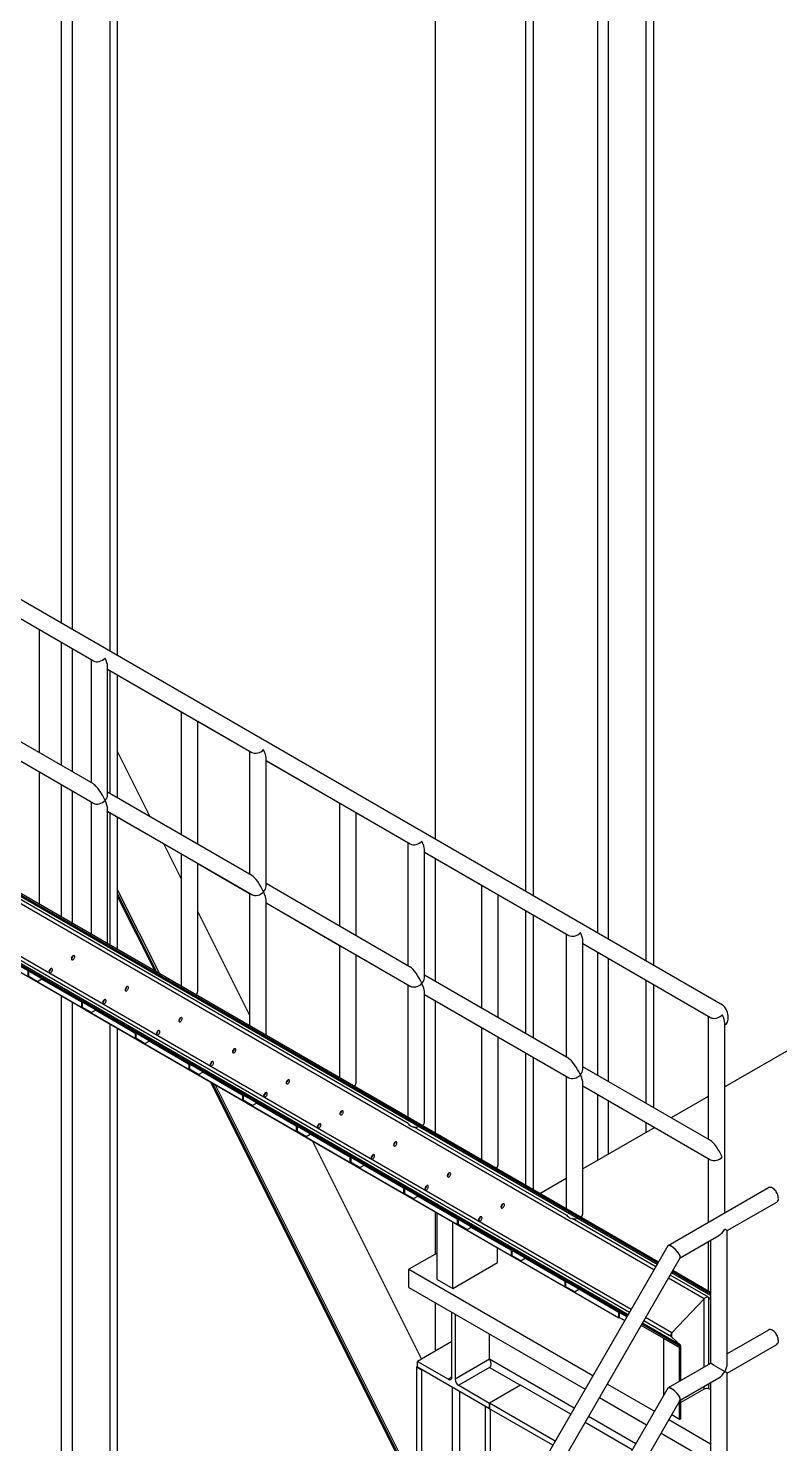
# Model space of a CAD drawing. Header units: inches. Extents: x 5 to 1254, y 17 to 852.
# Drawn here: x 602.6 to 662.1, y 346 to 457.9 of the extents above; entities that cross this region are included whole.
import ezdxf

# ---------------------------------------------------------------- set-up
doc = ezdxf.new("R2010")
doc.units = ezdxf.units.IN
doc.header["$LTSCALE"] = 13.5
doc.header["$MEASUREMENT"] = 0

msp = doc.modelspace()

# ---------------------------------------------------------------- linework, layer by layer
at = {"color": 7, "linetype": 'Continuous', "lineweight": 25}
for p, q in [((651.54, 384.16), (651.54, 607.54)), ((652.14, 383.81), (652.14, 607.89)), ((642.63, 389.3), (642.63, 602.4)), ((642.02, 389.65), (642.02, 602.05)), ((647.71, 386.37), (647.71, 530.72)), ((648.56, 385.88), (648.56, 531.21)), ((634.86, 393.79), (634.86, 508.31)), ((609.11, 408.66), (609.11, 507.4)), ((609.71, 408.31), (609.71, 507.75)), ((605.28, 410.87), (605.28, 506.22)), ((606.13, 410.38), (606.13, 506.71)), ((657.57, 380.67), (574.41, 428.7)), ((596.39, 414.49), (607.8, 407.9)), ((603.52, 410.37), (607.61, 408)), ((603.52, 400.64), (603.52, 410.37)), ((605.28, 399.61), (605.28, 409.34)), ((606.13, 399.12), (606.13, 408.85)), ((607.61, 408.01), (607.61, 398.27)), ((608.92, 397.29), (608.92, 407.47)), ((608.92, 407.25), (620.33, 400.66)), ((608.92, 407.24), (614.93, 403.77)), ((609.11, 397.41), (609.11, 407.14)), ((609.71, 397.06), (609.71, 406.79)), ((652.16, 359.73), (574.24, 404.73)), ((632.71, 371.3), (574.53, 404.89)), ((652.41, 360.15), (574.73, 405.01)), ((652.46, 360.25), (574.81, 405.09)), ((652.51, 360.33), (574.84, 405.19)), ((607.8, 398.16), (596.39, 404.75)), ((596.39, 403.23), (607.8, 396.64)), ((614.74, 403.89), (614.74, 394.16)), ((616.05, 403.13), (620.14, 400.76)), ((616.05, 393.4), (616.05, 403.13)), ((650.36, 356.6), (572.47, 401.58)), ((650.21, 356.36), (572.56, 401.2)), ((650.11, 356.18), (573.37, 400.5)), ((650.01, 356), (573.37, 400.26)), ((650.01, 356), (573.37, 400.26)), ((650.06, 356.09), (573.4, 400.35)), ((609.71, 400.69), (612.27, 395.58)), ((620.14, 400.77), (620.14, 391.03)), ((621.46, 390.05), (621.46, 400.23)), ((621.46, 400.01), (632.87, 393.42)), ((621.46, 400), (627.46, 396.54)), ((603.52, 388.62), (603.52, 399.12)), ((603.52, 399.11), (607.61, 396.75)), ((605.28, 387.6), (605.28, 398.09)), ((606.13, 387.11), (606.13, 397.6)), ((620.33, 390.92), (608.92, 397.51)), ((607.61, 396.76), (607.61, 386.26)), ((627.27, 396.65), (627.27, 386.92)), ((608.92, 385.5), (608.92, 396.22)), ((608.92, 396), (620.33, 389.41)), ((608.92, 395.99), (614.93, 392.52)), ((609.11, 385.39), (609.11, 395.88)), ((609.71, 385.05), (609.71, 395.53)), ((628.59, 395.89), (632.68, 393.53)), ((628.59, 386.16), (628.59, 395.89)), ((613.34, 393.44), (614.74, 390.66)), ((632.68, 393.53), (632.68, 383.8)), ((633.99, 382.81), (633.99, 392.99)), ((614.74, 392.63), (614.74, 382.15)), ((616.05, 381.76), (616.05, 391.88)), ((616.05, 391.87), (620.14, 389.51)), ((633.99, 392.77), (645.41, 386.18)), ((633.99, 392.77), (638.7, 390.05)), ((634.86, 382.54), (634.86, 392.27)), ((606.87, 380.46), (590.17, 390.1)), ((609.71, 389.77), (613.04, 383.12)), ((632.87, 383.68), (621.46, 390.28)), ((638.51, 390.16), (638.51, 380.43)), ((609.71, 389.44), (612.81, 383.26)), ((609.71, 389.24), (612.67, 383.34)), ((620.14, 389.52), (620.14, 379.02)), ((621.46, 378.26), (621.46, 388.98)), ((621.46, 388.76), (632.87, 382.17)), ((621.46, 388.75), (627.46, 385.28)), ((639.82, 379.67), (639.82, 389.4)), ((611.12, 378), (594.42, 387.65)), ((616.05, 388.04), (620.14, 379.87)), ((642.02, 378.4), (642.02, 388.13)), ((642.63, 378.05), (642.63, 387.78)), ((645.21, 386.29), (645.21, 376.56)), ((615.37, 375.55), (598.67, 385.19)), ((627.27, 385.4), (627.27, 374.91)), ((646.53, 375.58), (646.53, 385.75)), ((646.53, 385.53), (656.64, 379.69)), ((628.59, 384.64), (632.68, 382.27)), ((628.59, 374.52), (628.59, 384.64)), ((647.71, 375.11), (647.71, 384.85)), ((648.56, 374.62), (648.56, 384.36)), ((602.64, 382.92), (602.62, 382.91)), ((602.64, 382.92), (602.64, 383.35)), ((602.64, 382.96), (602.66, 382.95)), ((603.35, 382.55), (602.64, 382.96)), ((602.66, 383.34), (602.66, 382.95)), ((602.66, 382.95), (603.37, 382.54)), ((645.41, 376.45), (633.99, 383.04)), ((602.92, 382.74), (602.92, 382.74)), ((619.62, 373.1), (602.92, 382.74)), ((603.37, 382.54), (603.35, 382.55)), ((603.37, 382.54), (603.71, 382.74)), ((606.83, 380.92), (603.7, 382.73)), ((632.68, 382.28), (632.68, 371.79)), ((651.54, 372.91), (651.54, 382.64)), ((652.14, 372.56), (652.14, 382.29)), ((605.28, 308.03), (605.28, 381.37)), ((606.13, 308.03), (606.13, 380.88)), ((606.83, 380.92), (606.85, 380.93)), ((606.87, 380.89), (606.83, 380.92)), ((606.89, 380.9), (606.87, 380.89)), ((606.87, 380.46), (606.87, 380.89)), ((606.89, 380.47), (606.89, 380.9)), ((606.91, 380.89), (606.91, 380.5)), ((633.99, 371.41), (633.99, 381.74)), ((633.99, 381.52), (645.41, 374.93)), ((633.99, 381.51), (638.7, 378.8)), ((634.86, 370.53), (634.86, 381.01)), ((606.89, 380.47), (606.87, 380.46)), ((606.89, 380.51), (606.91, 380.5)), ((607.6, 380.1), (606.89, 380.51)), ((606.91, 380.5), (607.62, 380.09)), ((607.17, 380.28), (607.17, 380.28)), ((623.87, 370.64), (607.17, 380.28)), ((607.62, 380.09), (607.6, 380.1)), ((607.62, 380.09), (607.96, 380.28)), ((611.08, 378.46), (607.95, 380.27)), ((656.45, 379.8), (656.45, 370.07)), ((609.11, 306.31), (609.11, 379.16)), ((609.71, 306.66), (609.71, 378.82)), ((611.08, 378.46), (611.1, 378.47)), ((611.12, 378.44), (611.08, 378.46)), ((611.14, 378.45), (611.12, 378.44)), ((611.12, 378), (611.12, 378.44)), ((611.14, 378.02), (611.14, 378.45)), ((611.16, 378.43), (611.16, 378.04)), ((638.51, 378.91), (638.51, 368.42)), ((657.76, 364.23), (657.76, 379.27)), ((611.14, 378.02), (611.12, 378)), ((611.14, 378.05), (611.16, 378.04)), ((611.85, 377.64), (611.14, 378.05)), ((611.16, 378.04), (611.87, 377.63)), ((611.42, 377.83), (611.42, 377.83)), ((628.12, 368.19), (611.42, 377.83)), ((611.87, 377.63), (611.85, 377.64)), ((611.87, 377.63), (612.21, 377.83)), ((615.33, 376.01), (612.2, 377.82)), ((639.82, 368.04), (639.82, 378.15)), ((664.23, 377.93), (657.76, 374.2)), ((642.02, 366.39), (642.02, 376.88)), ((642.63, 366.04), (642.63, 376.53)), ((615.33, 376.01), (615.35, 376.02)), ((615.37, 375.98), (615.33, 376.01)), ((615.39, 375.99), (615.37, 375.98)), ((615.37, 375.55), (615.37, 375.98)), ((615.39, 375.56), (615.37, 375.55)), ((615.39, 375.56), (615.39, 375.99)), ((615.39, 375.6), (615.41, 375.59)), ((616.1, 375.19), (615.39, 375.6)), ((615.41, 375.98), (615.41, 375.59)), ((615.41, 375.59), (616.12, 375.18)), ((615.67, 375.38), (615.67, 375.38)), ((632.37, 365.73), (615.67, 375.38)), ((616.12, 375.18), (616.1, 375.19)), ((616.12, 375.18), (616.46, 375.37)), ((619.58, 373.55), (616.45, 375.37)), ((656.64, 369.96), (646.53, 375.8)), ((617.06, 374.57), (633.38, 341.99)), ((617.21, 374.49), (633.38, 342.19)), ((617.43, 374.36), (633.38, 342.52)), ((645.21, 375.04), (645.21, 364.55)), ((646.53, 364.17), (646.53, 374.5)), ((646.53, 374.28), (656.64, 368.44)), ((619.58, 373.55), (619.6, 373.56)), ((619.62, 373.53), (619.58, 373.55)), ((619.64, 373.54), (619.62, 373.53)), ((619.62, 373.1), (619.62, 373.53)), ((619.64, 373.11), (619.62, 373.1)), ((619.64, 373.11), (619.64, 373.54)), ((619.64, 373.14), (619.66, 373.13)), ((620.35, 372.74), (619.64, 373.14)), ((619.66, 373.53), (619.66, 373.13)), ((619.66, 373.13), (620.37, 372.72)), ((619.92, 372.92), (619.92, 372.92)), ((636.62, 363.28), (619.92, 372.92)), ((620.37, 372.72), (620.71, 372.92)), ((623.83, 371.1), (620.7, 372.91)), ((647.71, 368.39), (647.71, 373.6)), ((648.56, 368.88), (648.56, 373.11)), ((656.45, 373.44), (653.53, 371.75)), ((620.37, 372.72), (620.35, 372.74)), ((623.83, 371.1), (623.85, 371.11)), ((623.87, 371.08), (623.83, 371.1)), ((623.89, 371.09), (623.87, 371.08)), ((623.87, 370.64), (623.87, 371.08)), ((623.89, 370.65), (623.87, 370.64)), ((623.89, 370.65), (623.89, 371.08)), ((623.89, 370.69), (623.91, 370.68)), ((624.6, 370.28), (623.89, 370.69)), ((623.91, 371.07), (623.91, 370.68)), ((623.91, 370.68), (624.62, 370.27)), ((645.24, 364.06), (633.14, 371.04)), ((652.22, 370.99), (646.53, 367.71)), ((651.54, 370.6), (651.54, 371.39)), ((652.14, 370.95), (652.14, 371.04)), ((624.17, 370.47), (624.17, 370.47)), ((640.87, 360.82), (624.17, 370.47)), ((624.62, 370.27), (624.6, 370.28)), ((624.62, 370.27), (624.96, 370.47)), ((628.08, 368.65), (624.95, 370.46)), ((625.13, 369.91), (633.77, 352.67)), ((628.12, 368.62), (628.08, 368.65)), ((628.08, 368.65), (628.1, 368.65)), ((628.14, 368.63), (628.12, 368.62)), ((628.12, 368.19), (628.12, 368.62)), ((628.14, 368.2), (628.14, 368.63)), ((628.16, 368.62), (628.16, 368.22)), ((656.45, 368.55), (656.45, 363.47)), ((628.14, 368.2), (628.12, 368.19)), ((628.14, 368.24), (628.16, 368.22)), ((628.85, 367.83), (628.14, 368.24)), ((628.16, 368.22), (628.87, 367.82)), ((628.42, 368.01), (628.42, 368.01)), ((645.12, 358.37), (628.42, 368.01)), ((628.87, 367.82), (628.85, 367.83)), ((628.87, 367.82), (629.21, 368.01)), ((632.33, 366.19), (629.2, 368)), ((632.33, 366.19), (632.35, 366.2)), ((632.37, 366.17), (632.33, 366.19)), ((632.39, 366.18), (632.37, 366.17)), ((632.37, 365.73), (632.37, 366.17)), ((632.39, 365.74), (632.39, 366.17)), ((632.41, 366.16), (632.41, 365.77)), ((645.21, 366.95), (643.13, 365.75)), ((661.22, 366.22), (653.28, 361.64)), ((632.39, 365.74), (632.37, 365.73)), ((632.39, 365.78), (632.41, 365.77)), ((633.1, 365.37), (632.39, 365.78)), ((632.41, 365.77), (633.12, 365.36)), ((632.67, 365.56), (632.67, 365.56)), ((649.37, 355.92), (632.67, 365.56)), ((633.12, 365.36), (633.1, 365.37)), ((633.12, 365.36), (633.46, 365.56)), ((636.58, 363.74), (633.45, 365.55)), ((657.96, 362.83), (661.87, 365.09)), ((634.86, 360.97), (634.86, 364.3)), ((635.01, 358.97), (635.01, 364.21)), ((636.25, 358.26), (636.25, 363.49)), ((636.58, 363.74), (636.6, 363.75)), ((636.62, 363.71), (636.58, 363.74)), ((636.64, 363.72), (636.62, 363.71)), ((636.62, 363.28), (636.62, 363.71)), ((636.64, 363.29), (636.62, 363.28)), ((636.64, 363.29), (636.64, 363.72)), ((636.64, 363.33), (636.66, 363.32)), ((637.35, 362.92), (636.64, 363.33)), ((636.66, 363.71), (636.66, 363.32)), ((636.66, 363.32), (637.37, 362.91)), ((637.37, 362.91), (637.35, 362.92)), ((637.37, 362.91), (637.71, 363.1)), ((640.83, 361.28), (637.7, 363.09)), ((652.3, 359.98), (645.68, 363.8)), ((657.96, 352.33), (657.96, 362.83)), ((653.25, 361.62), (615.01, 295.38)), ((654.22, 360.67), (657.3, 362.45)), ((656.45, 361.95), (656.45, 358.06)), ((656.64, 362.07), (656.64, 352.33)), ((635.01, 361.06), (632.77, 359.77)), ((639.78, 360.3), (639.78, 361.45)), ((640.83, 361.28), (640.85, 361.29)), ((640.87, 361.26), (640.83, 361.28)), ((640.89, 361.27), (640.87, 361.26)), ((640.87, 360.82), (640.87, 361.26)), ((640.89, 360.84), (640.87, 360.82)), ((640.89, 360.84), (640.89, 361.27)), ((640.89, 360.87), (640.91, 360.86)), ((641.6, 360.46), (640.89, 360.87)), ((640.91, 361.25), (640.91, 360.86)), ((640.91, 360.86), (641.62, 360.45)), ((641.62, 360.45), (641.96, 360.65)), ((645.08, 358.83), (641.95, 360.64)), ((645.41, 345.41), (654.23, 360.69)), ((632.77, 359.77), (647.33, 351.36)), ((632.77, 358.34), (632.77, 359.77)), ((636.25, 358.26), (639.78, 360.3)), ((641.62, 360.45), (641.6, 360.46)), ((656.64, 357.71), (653.55, 359.5)), ((656.64, 357.83), (653.6, 359.59)), ((656.64, 357.94), (653.65, 359.67)), ((632.77, 358.34), (646.71, 350.29)), ((635.01, 358.97), (636.25, 358.26)), ((645.08, 358.83), (645.1, 358.84)), ((645.12, 358.81), (645.08, 358.83)), ((645.14, 358.81), (645.12, 358.81)), ((645.12, 358.37), (645.12, 358.81)), ((645.14, 358.38), (645.12, 358.37)), ((645.14, 358.38), (645.14, 358.81)), ((645.14, 358.42), (645.16, 358.41)), ((645.85, 358.01), (645.14, 358.42)), ((645.16, 358.8), (645.16, 358.41)), ((645.16, 358.41), (645.87, 358)), ((656.13, 357.44), (653.3, 359.07)), ((656.47, 357.57), (653.44, 359.32)), ((645.87, 358), (645.85, 358.01)), ((645.87, 358), (646.21, 358.19)), ((649.33, 356.37), (646.2, 358.19)), ((653.58, 354.75), (656.13, 357.44)), ((656.13, 357.44), (653.58, 354.75)), ((656.13, 352.04), (656.13, 357.44)), ((656.5, 352.25), (656.5, 357.53)), ((634.86, 353.29), (634.86, 357.13)), ((636.17, 351.23), (636.17, 356.37)), ((636.43, 356.22), (636.43, 351.09)), ((649.33, 356.37), (649.35, 356.38)), ((649.37, 356.35), (649.33, 356.37)), ((649.39, 356.36), (649.37, 356.35)), ((649.37, 355.92), (649.37, 356.35)), ((649.39, 355.93), (649.39, 356.36)), ((649.41, 356.35), (649.41, 355.95)), ((649.39, 355.93), (649.37, 355.92)), ((649.39, 355.96), (649.41, 355.95)), ((649.84, 355.71), (649.39, 355.96)), ((649.41, 355.95), (649.84, 355.71)), ((654.19, 353.59), (651.15, 355.34)), ((652.95, 354.3), (651.15, 355.34)), ((654.26, 353.66), (651.2, 355.43)), ((654.27, 353.78), (651.25, 355.52)), ((653.55, 354.43), (651.35, 355.7)), ((653.58, 354.75), (651.5, 355.95)), ((661.22, 354.97), (657.96, 353.09)), ((636.17, 354.05), (633.45, 352.48)), ((639.15, 352.66), (639.15, 354.65)), ((652.95, 354.3), (654.19, 353.59)), ((652.95, 349.84), (652.95, 354.3)), ((654.19, 353.59), (652.95, 354.3)), ((654.27, 353.78), (653.55, 354.43)), ((653.55, 354.43), (654.27, 353.78)), ((653.58, 354.41), (653.58, 354.75)), ((657.96, 351.57), (661.87, 353.83)), ((639.15, 352.66), (636.43, 351.09)), ((645.85, 348.8), (639.15, 352.66)), ((654.19, 353.59), (654.26, 353.66)), ((654.26, 353.66), (654.19, 353.59)), ((654.19, 350.92), (654.19, 353.59)), ((654.26, 350.96), (654.26, 353.66)), ((654.29, 350.97), (654.29, 353.73)), ((633.45, 352.1), (633.38, 352.06)), ((633.38, 352.06), (633.78, 351.83)), ((633.38, 327.21), (633.38, 352.06)), ((633.45, 352.02), (633.45, 352.48)), ((633.45, 352.48), (635.89, 351.07)), ((639.15, 348.73), (633.45, 352.02)), ((633.78, 327.89), (633.78, 351.83)), ((639.15, 352.01), (636.71, 350.6)), ((639.15, 352.01), (641.6, 350.6)), ((656.64, 352.33), (653.28, 350.39)), ((657.96, 340.7), (657.96, 351.57)), ((636.17, 351.23), (635.89, 351.07)), ((636.22, 332.12), (636.22, 350.42)), ((636.71, 350.6), (639.15, 349.19)), ((641.6, 350.6), (639.15, 349.19)), ((641.6, 350.6), (639.15, 349.19)), ((645.57, 348.31), (641.6, 350.6)), ((648.47, 350.7), (652.2, 348.55)), ((654.22, 349.42), (657.3, 351.2)), ((656.13, 350.3), (656.13, 350.52)), ((656.5, 350.31), (656.5, 350.73)), ((656.64, 350.82), (656.64, 340.7)), ((636.79, 333.1), (636.79, 350.09)), ((645.41, 334.16), (654.23, 349.43)), ((653.25, 350.36), (645.42, 336.81)), ((647.85, 349.63), (651.58, 347.47)), ((654.19, 347.9), (654.19, 349.36)), ((654.26, 347.94), (654.26, 349.44)), ((656.13, 350.3), (654.29, 349.23)), ((654.29, 347.99), (654.29, 349.46)), ((656.64, 350.26), (656.5, 350.31)), ((639.22, 348.69), (638.82, 348.92)), ((638.82, 336.63), (638.82, 348.92)), ((644.34, 346.19), (639.15, 349.19)), ((639.15, 348.73), (639.15, 349.19)), ((639.15, 349.19), (639.15, 348.73)), ((644.15, 345.85), (639.15, 348.73)), ((639.22, 337.31), (639.22, 348.69)), ((654.19, 347.9), (653.56, 348.27)), ((650.44, 345.49), (646.7, 347.65)), ((650.72, 345.98), (646.99, 348.14)), ((653.34, 347.89), (656.64, 345.98)), ((654.26, 347.94), (654.19, 347.9)), ((652.72, 346.82), (656.64, 344.55))]:
    msp.add_line(p, q, dxfattribs=at)
at = {"color": 7, "linetype": 'Continuous', "lineweight": 25, "flags": 128}
for points in [[(606.19, 384.27), (606.22, 384.29), (606.25, 384.33), (606.28, 384.37), (606.3, 384.42), (606.32, 384.46), (606.32, 384.51), (606.31, 384.54), (606.29, 384.57), (606.27, 384.59), (606.24, 384.59), (606.2, 384.58), (606.17, 384.56), (606.13, 384.53), (606.1, 384.49), (606.08, 384.44), (606.06, 384.4), (606.05, 384.35), (606.06, 384.31), (606.07, 384.28), (606.09, 384.26), (606.12, 384.25), (606.15, 384.25), (606.19, 384.27)], [(604.42, 383.25), (604.45, 383.27), (604.49, 383.31), (604.52, 383.35), (604.54, 383.4), (604.55, 383.44), (604.55, 383.48), (604.54, 383.52), (604.53, 383.55), (604.5, 383.57), (604.47, 383.57), (604.44, 383.56), (604.4, 383.54), (604.37, 383.51), (604.33, 383.47), (604.31, 383.42), (604.29, 383.38), (604.29, 383.33), (604.29, 383.29), (604.3, 383.26), (604.32, 383.24), (604.35, 383.23), (604.38, 383.23), (604.42, 383.25)], [(610.44, 381.81), (610.47, 381.84), (610.5, 381.87), (610.53, 381.92), (610.55, 381.96), (610.57, 382.01), (610.57, 382.05), (610.56, 382.09), (610.54, 382.12), (610.52, 382.13), (610.49, 382.14), (610.45, 382.13), (610.42, 382.11), (610.38, 382.07), (610.35, 382.03), (610.33, 381.99), (610.31, 381.94), (610.3, 381.9), (610.31, 381.86), (610.32, 381.83), (610.34, 381.8), (610.37, 381.79), (610.4, 381.8), (610.44, 381.81)], [(606.83, 380.92), (606.83, 380.93), (606.84, 380.93)], [(608.67, 380.79), (608.7, 380.82), (608.74, 380.85), (608.77, 380.9), (608.79, 380.94), (608.8, 380.99), (608.8, 381.03), (608.79, 381.07), (608.78, 381.09), (608.75, 381.11), (608.72, 381.11), (608.69, 381.11), (608.65, 381.09), (608.62, 381.05), (608.58, 381.01), (608.56, 380.97), (608.54, 380.92), (608.54, 380.88), (608.54, 380.84), (608.55, 380.81), (608.57, 380.78), (608.6, 380.77), (608.63, 380.78), (608.67, 380.79)], [(614.69, 379.36), (614.72, 379.38), (614.75, 379.42), (614.78, 379.46), (614.8, 379.51), (614.82, 379.55), (614.82, 379.6), (614.81, 379.63), (614.79, 379.66), (614.77, 379.68), (614.74, 379.68), (614.7, 379.67), (614.67, 379.65), (614.63, 379.62), (614.6, 379.58), (614.58, 379.54), (614.56, 379.49), (614.55, 379.44), (614.56, 379.4), (614.57, 379.37), (614.59, 379.35), (614.62, 379.34), (614.65, 379.34), (614.69, 379.36)], [(611.08, 378.46), (611.08, 378.47), (611.09, 378.48)], [(612.92, 378.34), (612.95, 378.36), (612.99, 378.4), (613.02, 378.44), (613.04, 378.49), (613.05, 378.53), (613.05, 378.58), (613.04, 378.61), (613.03, 378.64), (613, 378.66), (612.97, 378.66), (612.94, 378.65), (612.9, 378.63), (612.87, 378.6), (612.83, 378.56), (612.81, 378.52), (612.79, 378.47), (612.79, 378.42), (612.79, 378.38), (612.8, 378.35), (612.82, 378.33), (612.85, 378.32), (612.88, 378.32), (612.92, 378.34)], [(617.17, 375.88), (617.2, 375.91), (617.24, 375.94), (617.27, 375.99), (617.29, 376.03), (617.3, 376.08), (617.3, 376.12), (617.29, 376.16), (617.28, 376.19), (617.25, 376.2), (617.22, 376.21), (617.19, 376.2), (617.15, 376.18), (617.12, 376.15), (617.08, 376.11), (617.06, 376.06), (617.04, 376.01), (617.04, 375.97), (617.04, 375.93), (617.05, 375.9), (617.07, 375.87), (617.1, 375.86), (617.13, 375.87), (617.17, 375.88)], [(618.94, 376.9), (618.97, 376.93), (619, 376.96), (619.03, 377.01), (619.05, 377.05), (619.07, 377.1), (619.07, 377.14), (619.06, 377.18), (619.04, 377.21), (619.02, 377.22), (618.99, 377.23), (618.95, 377.22), (618.92, 377.2), (618.88, 377.17), (618.85, 377.13), (618.83, 377.08), (618.81, 377.04), (618.8, 376.99), (618.81, 376.95), (618.82, 376.92), (618.84, 376.9), (618.87, 376.89), (618.9, 376.89), (618.94, 376.9)], [(615.33, 376.01), (615.33, 376.02), (615.34, 376.03)], [(623.19, 374.45), (623.22, 374.47), (623.25, 374.51), (623.28, 374.55), (623.3, 374.6), (623.32, 374.65), (623.32, 374.69), (623.31, 374.72), (623.29, 374.75), (623.27, 374.77), (623.24, 374.77), (623.2, 374.76), (623.17, 374.74), (623.13, 374.71), (623.1, 374.67), (623.08, 374.63), (623.06, 374.58), (623.05, 374.54), (623.06, 374.5), (623.07, 374.46), (623.09, 374.44), (623.12, 374.43), (623.15, 374.43), (623.19, 374.45)], [(619.58, 373.55), (619.58, 373.56), (619.59, 373.57)], [(621.42, 373.43), (621.45, 373.45), (621.49, 373.49), (621.52, 373.53), (621.54, 373.58), (621.55, 373.62), (621.55, 373.67), (621.54, 373.7), (621.53, 373.73), (621.5, 373.75), (621.47, 373.75), (621.44, 373.74), (621.4, 373.72), (621.37, 373.69), (621.33, 373.65), (621.31, 373.61), (621.29, 373.56), (621.29, 373.52), (621.29, 373.47), (621.3, 373.44), (621.32, 373.42), (621.35, 373.41), (621.38, 373.41), (621.42, 373.43)], [(627.44, 371.99), (627.47, 372.02), (627.5, 372.06), (627.53, 372.1), (627.55, 372.14), (627.57, 372.19), (627.57, 372.23), (627.56, 372.27), (627.54, 372.3), (627.52, 372.31), (627.49, 372.32), (627.45, 372.31), (627.42, 372.29), (627.38, 372.26), (627.35, 372.22), (627.33, 372.17), (627.31, 372.13), (627.3, 372.08), (627.31, 372.04), (627.32, 372.01), (627.34, 371.99), (627.37, 371.98), (627.4, 371.98), (627.44, 371.99)], [(623.83, 371.1), (623.83, 371.11), (623.84, 371.12)], [(625.67, 370.97), (625.7, 371), (625.74, 371.04), (625.77, 371.08), (625.79, 371.12), (625.8, 371.17), (625.8, 371.21), (625.79, 371.25), (625.78, 371.28), (625.75, 371.29), (625.72, 371.3), (625.69, 371.29), (625.65, 371.27), (625.62, 371.24), (625.58, 371.2), (625.56, 371.15), (625.54, 371.11), (625.54, 371.06), (625.54, 371.02), (625.55, 370.99), (625.57, 370.97), (625.6, 370.96), (625.63, 370.96), (625.67, 370.97)], [(631.69, 369.54), (631.72, 369.57), (631.75, 369.6), (631.78, 369.64), (631.8, 369.69), (631.82, 369.74), (631.82, 369.78), (631.81, 369.82), (631.79, 369.84), (631.77, 369.86), (631.74, 369.86), (631.7, 369.86), (631.67, 369.83), (631.63, 369.8), (631.6, 369.76), (631.58, 369.72), (631.56, 369.67), (631.55, 369.63), (631.56, 369.59), (631.57, 369.55), (631.59, 369.53), (631.62, 369.52), (631.65, 369.52), (631.69, 369.54)], [(628.08, 368.65), (628.08, 368.66), (628.09, 368.66)], [(629.92, 368.52), (629.95, 368.55), (629.99, 368.58), (630.02, 368.62), (630.04, 368.67), (630.05, 368.72), (630.05, 368.76), (630.04, 368.8), (630.03, 368.82), (630, 368.84), (629.97, 368.84), (629.94, 368.83), (629.9, 368.81), (629.87, 368.78), (629.83, 368.74), (629.81, 368.7), (629.79, 368.65), (629.79, 368.61), (629.79, 368.57), (629.8, 368.53), (629.82, 368.51), (629.85, 368.5), (629.88, 368.5), (629.92, 368.52)], [(635.94, 367.09), (635.97, 367.11), (636, 367.15), (636.03, 367.19), (636.05, 367.24), (636.07, 367.28), (636.07, 367.33), (636.06, 367.36), (636.04, 367.39), (636.02, 367.41), (635.99, 367.41), (635.95, 367.4), (635.92, 367.38), (635.88, 367.35), (635.85, 367.31), (635.83, 367.26), (635.81, 367.22), (635.8, 367.17), (635.81, 367.13), (635.82, 367.1), (635.84, 367.08), (635.87, 367.07), (635.9, 367.07), (635.94, 367.09)], [(632.33, 366.19), (632.33, 366.2), (632.34, 366.21)], [(634.17, 366.07), (634.2, 366.09), (634.24, 366.13), (634.27, 366.17), (634.29, 366.22), (634.3, 366.26), (634.3, 366.31), (634.29, 366.34), (634.28, 366.37), (634.25, 366.39), (634.22, 366.39), (634.19, 366.38), (634.15, 366.36), (634.12, 366.33), (634.08, 366.29), (634.06, 366.24), (634.04, 366.2), (634.04, 366.15), (634.04, 366.11), (634.05, 366.08), (634.07, 366.06), (634.1, 366.05), (634.13, 366.05), (634.17, 366.07)], [(662.01, 365.39), (662, 365.47), (661.99, 365.55), (661.97, 365.64), (661.93, 365.73), (661.89, 365.81), (661.84, 365.9), (661.79, 365.97), (661.73, 366.04), (661.66, 366.11), (661.59, 366.16), (661.53, 366.2), (661.46, 366.23), (661.39, 366.25), (661.33, 366.26), (661.27, 366.25), (661.22, 366.23), (661.22, 366.22)], [(638.42, 363.61), (638.45, 363.64), (638.49, 363.67), (638.52, 363.72), (638.54, 363.76), (638.55, 363.81), (638.55, 363.85), (638.54, 363.89), (638.53, 363.91), (638.5, 363.93), (638.47, 363.93), (638.44, 363.93), (638.4, 363.91), (638.37, 363.87), (638.33, 363.83), (638.31, 363.79), (638.29, 363.74), (638.29, 363.7), (638.29, 363.66), (638.3, 363.63), (638.32, 363.6), (638.35, 363.59), (638.38, 363.6), (638.42, 363.61)], [(640.19, 364.63), (640.22, 364.66), (640.25, 364.69), (640.28, 364.74), (640.3, 364.78), (640.32, 364.83), (640.32, 364.87), (640.31, 364.91), (640.29, 364.94), (640.27, 364.95), (640.24, 364.96), (640.2, 364.95), (640.17, 364.93), (640.13, 364.89), (640.1, 364.85), (640.08, 364.81), (640.06, 364.76), (640.05, 364.72), (640.06, 364.68), (640.07, 364.65), (640.09, 364.62), (640.12, 364.61), (640.15, 364.62), (640.19, 364.63)], [(636.58, 363.74), (636.58, 363.75), (636.59, 363.75)], [(640.83, 361.28), (640.83, 361.29), (640.84, 361.3)], [(645.08, 358.83), (645.08, 358.84), (645.09, 358.85)], [(649.33, 356.37), (649.33, 356.38), (649.34, 356.39)], [(662.01, 354.14), (662, 354.22), (661.99, 354.3), (661.97, 354.39), (661.93, 354.48), (661.89, 354.56), (661.84, 354.64), (661.79, 354.72), (661.73, 354.79), (661.66, 354.86), (661.59, 354.91), (661.53, 354.95), (661.46, 354.98), (661.39, 355), (661.33, 355), (661.27, 355), (661.22, 354.98), (661.22, 354.97)]]:
    msp.add_lwpolyline(points, dxfattribs=at)
at = {"color": 7, "linetype": 'Continuous', "lineweight": 25}
for centre, radius, start, end in [((605.9, 384.58), 0.284, 302.6025, 357.4029), ((605.9, 384.58), 0.284, 302.1695, 357.3919), ((605.87, 384.6), 0.296, 309.0739, 350.9315), ((604.13, 383.56), 0.284, 302.1695, 357.3919), ((604.13, 383.56), 0.284, 302.6025, 357.4029), ((604.1, 383.58), 0.296, 309.0739, 350.9315), ((610.15, 382.13), 0.284, 302.6025, 357.4029), ((610.15, 382.13), 0.284, 302.1695, 357.3919), ((610.12, 382.15), 0.296, 309.0739, 350.9315), ((615.73, 381.79), 0.326, 293.9438, 354.7361), ((608.38, 381.11), 0.284, 302.1695, 357.3919), ((608.38, 381.11), 0.284, 302.6025, 357.4029), ((608.35, 381.13), 0.296, 309.0739, 350.9315), ((614.4, 379.68), 0.284, 302.6025, 357.4029), ((614.4, 379.68), 0.284, 302.1695, 357.3919), ((614.37, 379.69), 0.296, 309.0739, 350.9315), ((612.63, 378.65), 0.284, 302.1695, 357.3919), ((612.63, 378.65), 0.284, 302.6025, 357.4029), ((612.6, 378.67), 0.296, 309.0739, 350.9315), ((616.88, 376.2), 0.284, 302.1695, 357.3919), ((616.88, 376.2), 0.284, 302.6025, 357.4029), ((616.85, 376.22), 0.296, 309.0739, 350.9315), ((618.65, 377.22), 0.284, 302.6025, 357.4029), ((618.65, 377.22), 0.284, 302.1695, 357.3919), ((618.62, 377.24), 0.296, 309.0739, 350.9315), ((622.9, 374.77), 0.284, 302.6025, 357.4029), ((622.9, 374.77), 0.284, 302.1695, 357.3919), ((622.87, 374.78), 0.296, 309.0739, 350.9315), ((628.26, 374.55), 0.326, 293.9438, 354.7361), ((621.13, 373.75), 0.284, 302.1695, 357.3919), ((621.13, 373.75), 0.284, 302.6025, 357.4029), ((621.1, 373.76), 0.296, 309.0739, 350.9315), ((627.15, 372.31), 0.284, 302.6025, 357.4029), ((627.15, 372.31), 0.284, 302.1695, 357.3919), ((627.12, 372.33), 0.296, 309.0739, 350.9315), ((625.38, 371.29), 0.284, 302.1695, 357.3919), ((625.38, 371.29), 0.284, 302.6025, 357.4029), ((625.35, 371.31), 0.296, 309.0739, 350.9315), ((633.3, 371.75), 0.743, 215.7187, 284.9834), ((633.66, 371.44), 0.338, 294.5841, 353.6193), ((631.4, 369.86), 0.284, 302.6025, 357.4029), ((631.4, 369.86), 0.284, 302.1695, 357.3919), ((631.37, 369.88), 0.296, 309.0739, 350.9315), ((629.63, 368.84), 0.284, 302.1695, 357.3919), ((629.63, 368.84), 0.284, 302.6025, 357.4029), ((629.6, 368.86), 0.296, 309.0739, 350.9315), ((635.65, 367.4), 0.284, 302.6025, 357.4029), ((635.65, 367.4), 0.284, 302.1695, 357.3919), ((635.62, 367.42), 0.296, 309.0739, 350.9315), ((639.5, 368.07), 0.326, 293.9438, 354.7361), ((633.88, 366.38), 0.284, 302.1695, 357.3918), ((633.88, 366.38), 0.284, 302.6025, 357.4029), ((633.85, 366.4), 0.296, 309.0739, 350.9315), ((661.68, 365.35), 0.327, 305.2604, 6.0518), ((638.13, 363.93), 0.284, 302.1695, 357.3919), ((638.13, 363.93), 0.284, 302.6025, 357.4029), ((638.1, 363.95), 0.296, 309.0739, 350.9315), ((639.9, 364.95), 0.284, 302.6025, 357.4029), ((639.9, 364.95), 0.284, 302.1695, 357.3919), ((639.87, 364.97), 0.296, 309.0739, 350.9315), ((645.83, 364.51), 0.743, 215.7187, 284.9834), ((646.19, 364.2), 0.337, 295.0132, 353.6708), ((656.82, 357.76), 0.39, 204.7297, 243.5469), ((661.68, 354.1), 0.327, 305.2604, 6.0518), ((636, 351.21), 0.175, 230.7967, 9.214), ((637.04, 351.11), 0.615, 182.6055, 237.3945), ((656.33, 349.89), 0.453, 68.375, 117.0962), ((654.23, 347.99), 0.0552, 294.2981, 354.3817)]:
    msp.add_arc(centre, radius, start, end, dxfattribs=at)
for centre, major_axis, ratio, start_param, end_param in [((608.26, 408.39), (0.607, 0.351), 0.7174, 3.534234, 5.105146), ((608.26, 408.39), (-0.61, 1.05), 0.239159, 3.534349, 4.319747), ((615.39, 404.27), (0.607, 0.351), 0.7174, 3.534234, 3.628444), ((620.8, 401.15), (0.607, 0.351), 0.7174, 3.534234, 5.105146), ((620.8, 401.15), (-0.61, 1.05), 0.239159, 3.534349, 4.319747), ((608.26, 397.13), (-0.61, 1.05), 0.239159, 4.319747, 5.890429), ((608.26, 397.13), (0.607, 0.351), 0.7174, 3.534234, 5.105146), ((608.26, 397.13), (0.607, 0.351), 0.7174, 5.105146, 5.890544), ((608.26, 397.13), (-0.61, 1.05), 0.239159, 3.534349, 4.319747), ((627.93, 397.03), (0.607, 0.351), 0.7174, 3.534234, 3.628444), ((633.33, 393.91), (0.607, 0.351), 0.7174, 3.534234, 5.105146), ((633.33, 393.91), (-0.61, 1.05), 0.239159, 3.534349, 4.319747), ((615.39, 393.01), (0.607, 0.351), 0.7174, 3.534234, 3.628444), ((620.8, 389.9), (-0.61, 1.05), 0.239159, 4.319747, 5.890429), ((620.8, 389.9), (0.607, 0.351), 0.7174, 3.534234, 5.105146), ((620.8, 389.9), (0.607, 0.351), 0.7174, 5.105146, 5.890544), ((620.8, 389.9), (-0.61, 1.05), 0.239159, 3.534349, 4.319747), ((639.16, 390.54), (0.607, 0.351), 0.7174, 3.534234, 3.628444), ((645.87, 386.67), (0.607, 0.351), 0.7174, 3.534234, 5.105146), ((645.87, 386.67), (-0.61, 1.05), 0.239159, 3.534349, 4.319747), ((627.93, 385.77), (0.607, 0.351), 0.7174, 3.534234, 3.628444), ((633.33, 382.66), (-0.61, 1.05), 0.239159, 4.319747, 5.890429), ((633.33, 382.66), (0.607, 0.351), 0.7174, 3.534234, 5.105146), ((633.33, 382.66), (0.607, 0.351), 0.7174, 5.105146, 5.890544), ((633.33, 382.66), (-0.61, 1.05), 0.239159, 3.534349, 4.319747), ((657.57, 379.91), (-0.214, 0.798), 0.517638, 3.09109, 5.805604), ((657.1, 380.18), (0.607, 0.351), 0.7174, 3.534234, 5.105146), ((657.1, 380.18), (-0.61, 1.05), 0.239159, 3.534349, 4.319747), ((639.16, 379.29), (0.607, 0.351), 0.7174, 3.534234, 3.628444), ((645.87, 375.42), (-0.61, 1.05), 0.239159, 4.319747, 5.890429), ((645.87, 375.42), (0.607, 0.351), 0.7174, 3.534234, 5.105146), ((645.87, 375.42), (0.607, 0.351), 0.7174, 5.105146, 5.890544), ((645.87, 375.42), (-0.61, 1.05), 0.239159, 3.534349, 4.319747), ((657.1, 368.93), (-0.61, 1.05), 0.239159, 4.319747, 5.890429), ((657.1, 368.93), (0.607, 0.351), 0.7174, 3.534234, 5.105146), ((657.3, 363.21), (0.465, 0.805), 0.577335, 3.92695, 4.71243), ((657.3, 363.21), (0.657, -0.38), 0.00007, 6.283145, 7.068624), ((653.74, 361.15), (-0.48, 0.48), 0.317888, 3.226573, 6.368166), ((653.74, 361.15), (-0.48, 0.48), 0.317888, 5.412888, 6.368166), ((653.74, 361.15), (-0.48, 0.48), 0.317888, 3.226573, 5.412888), ((656.33, 357.32), (0.268, 0.155), 0.7174, 0.647805, 1.963553), ((656.33, 357.32), (0.268, 0.155), 0.7174, 0.647805, 1.963553), ((653.78, 354.63), (0.268, 0.155), 0.7174, 1.963553, 3.369189), ((653.78, 354.63), (0.268, 0.155), 0.7174, 1.963553, 3.369189), ((654.18, 353.71), (0.102, 0.059), 0.7174, 5.105146, 6.510781), ((654.18, 353.71), (0.102, 0.059), 0.7174, 5.105146, 6.510781), ((638.87, 352.5), (-0.283, 0.49), 0.577335, 3.141552, 4.712348), ((657.3, 351.95), (0.657, -0.38), 0.00007, 0.785439, 3.141633), ((657.3, 351.95), (0.465, 0.805), 0.577335, 3.92695, 4.71243), ((657.3, 351.95), (0.465, 0.805), 0.577335, 4.71243, 5.497828), ((657.3, 351.95), (0.657, -0.38), 0.00007, 0.000041, 0.785439), ((653.74, 349.9), (-0.48, 0.48), 0.317888, 3.226573, 6.368166), ((653.74, 349.9), (-0.48, 0.48), 0.317888, 5.412888, 6.368166), ((653.74, 349.9), (-0.48, 0.48), 0.317888, 3.226573, 5.412888)]:
    msp.add_ellipse(centre, major_axis=major_axis, ratio=ratio, start_param=start_param, end_param=end_param, dxfattribs=at)

doc.saveas('drawing.dxf')
